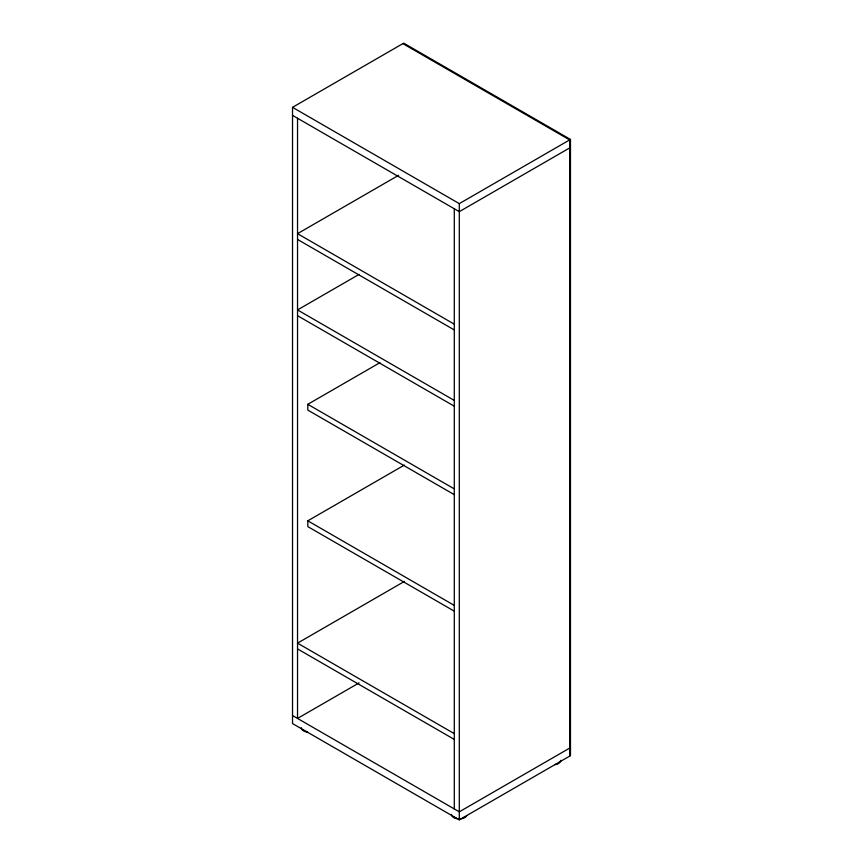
<?xml version="1.0" encoding="UTF-8"?>
<svg xmlns="http://www.w3.org/2000/svg" width="863" height="863" viewBox="0 0 863 863"><rect width="100%" height="100%" fill="white"/><g stroke="black" fill="none" stroke-linecap="round" stroke-linejoin="round"><path stroke-width="1.29" d="M292.525 107.336L403.701 43.15L570.475 139.439L570.475 755.664L459.299 819.85L292.525 723.561L292.525 107.336L459.299 203.625L570.475 139.439M398.577 175.318L297.53 233.668L454.294 324.175M569.645 147.94L459.299 211.651L292.525 115.362M359.094 274.38L297.53 309.925L454.294 400.432M454.121 494.564L307.811 410.098L307.811 404.316L379.947 362.665M454.121 611.069L307.811 526.603L307.811 520.821L404.38 465.071M404.391 581.435L297.53 643.14L454.294 733.647M359.094 682.892L297.53 718.426L297.53 118.253M569.645 748.113L459.299 811.824L292.525 715.546M402.87 43.635L569.645 139.914L569.645 756.139M297.53 239.439L454.294 329.946M297.53 315.696L454.294 406.203M307.811 404.316L454.121 488.792M307.811 520.821L454.121 605.297M297.53 648.911L454.294 739.418M459.299 203.625L459.299 819.85M454.294 208.76L454.294 808.933M560.831 760.314A7.864 4.542 0 0 1 554.995 764.694M557.401 763.518A6.278 3.625 0 0 1 556.106 764.089M307.163 732.126A7.864 4.542 0 0 1 301.338 727.736M307.573 731.878A6.278 3.625 0 0 1 306.063 731.522M304.768 730.939A6.278 3.625 0 0 1 303.765 730.195M466.894 815.567A7.864 4.542 0 0 1 459.299 818.933M457.261 818.782A7.864 4.542 0 0 1 451.435 814.392M464.726 816.851A6.278 3.625 0 0 1 462.428 818.178M460.918 818.534A6.278 3.625 0 0 1 459.299 818.663M456.16 818.178A6.278 3.625 0 0 1 453.862 816.851"/></g></svg>
